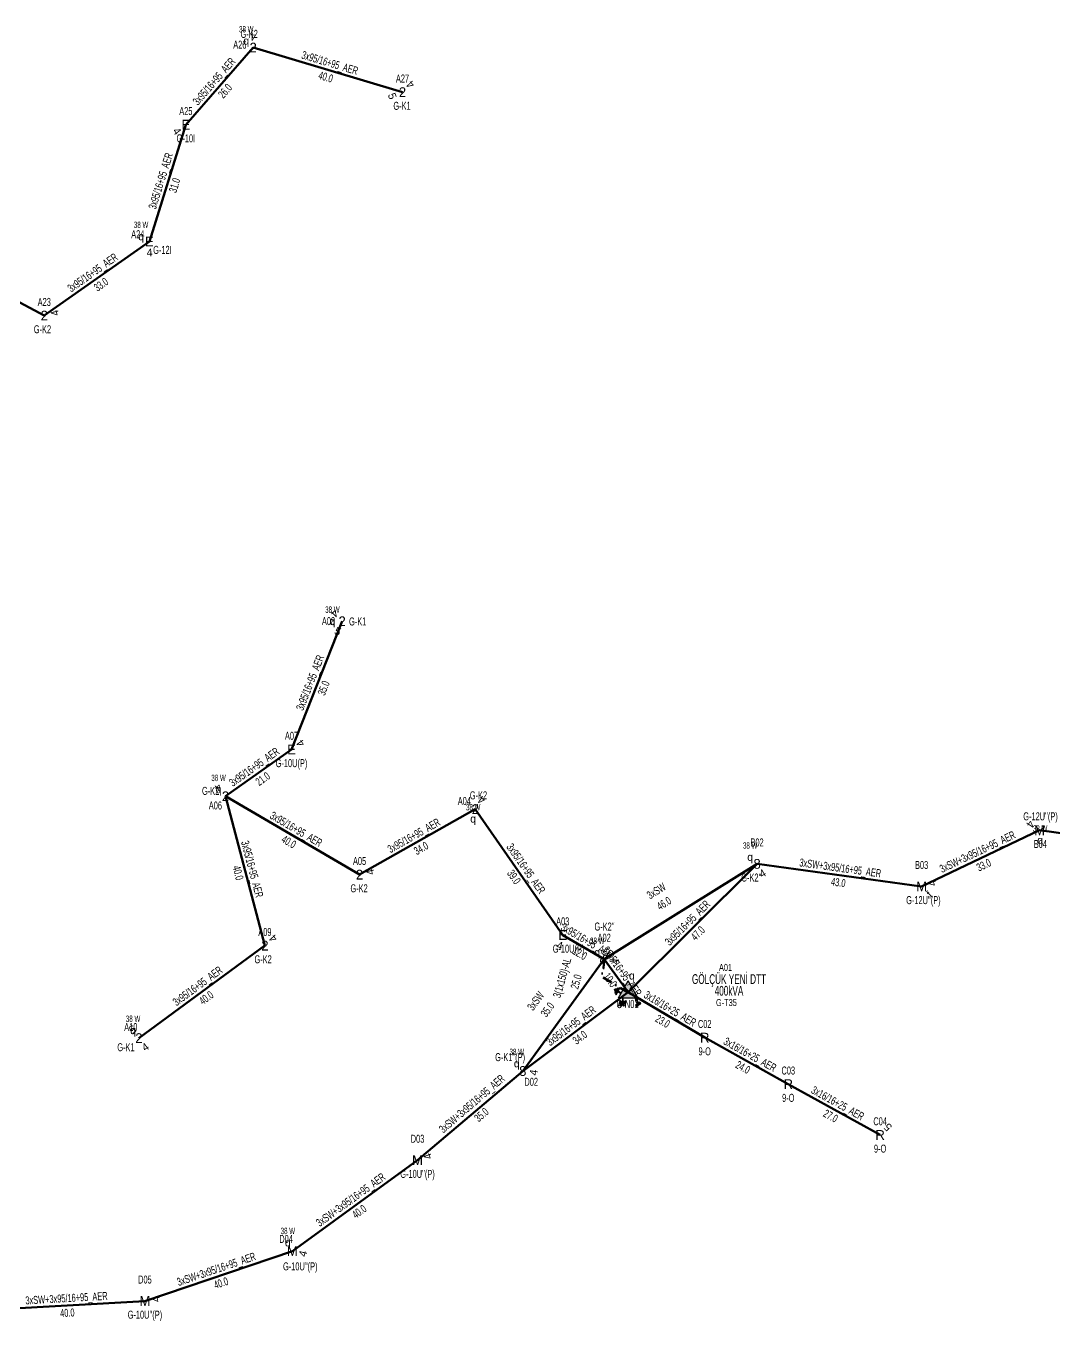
# Model space of a CAD drawing. Header units: millimetres. Extents: x 431745 to 436691, y 4033035 to 4040054.
# Drawn here: x 435231.5 to 435494.9, y 4035101.2 to 4035433 of the extents above; entities that cross this region are included whole.
import ezdxf
from ezdxf.enums import TextEntityAlignment as Align

# ---------------------------------------------------------------- set-up
doc = ezdxf.new("R2010")
doc.units = ezdxf.units.MM
doc.linetypes.add('DASHDOT', pattern=[5, 2.5, -1.25, 0, -1.25])
for name, color, linetype, lineweight in [('DIREK_AG_MEVCUT', 120, 'Continuous', 25), ('DIREK_AG_YENI', 108, 'Continuous', 25), ('DIREK_OG_YENI', 10, 'Continuous', 25), ('HAT_AG_HAVAI_YENI', 3, 'Continuous', 50), ('HAT_OG_HAVAI_YENI', 1, 'Continuous', 70), ('HAT_OG_YERALTI_YENI', 1, 'DASHDOT', 70), ('NODE_OG_MEVCUT', 5, 'Continuous', 25), ('TRAFO_TADILAT_BYSK', 5, 'Continuous', 30), ('TRAFO_YENI', 5, 'Continuous', 30)]:
    doc.layers.add(name, color=color, linetype=linetype, lineweight=lineweight)
doc.layers.add('LAMBA_GUCU', color=4, linetype='Continuous')
doc.styles.add('Direk', font='B_CAD')
doc.styles.get("Standard").update_dxf_attribs({"font": 'Arial'})

# ---------------------------------------------------------------- blocks, each defined once
blk = doc.blocks.new('YENI_DIREK')
h = blk.add_hatch(color=32)
h.paths.add_polyline_path([(-3.28, -0.5), (-3.07, -0.63), (-2.64, 0.1), (-1.87, -0.35), (-1.77, -0.17), (-2.54, 0.28), (-2.11, 1.01), (-2.33, 1.14)])
h.paths.add_polyline_path([(-3.42, -0.17), (-3.29, -0.25), (-2.57, 0.98), (-2.7, 1.06)])
h.paths.add_polyline_path([(-3.5, 0.29), (-3.37, 0.22), (-3.01, 0.82), (-3.14, 0.9)])
h.paths.add_polyline_path([(-3.41, 0.73), (-3.54, 0.81), (-3.62, 0.68), (-3.49, 0.61)])
h.paths.add_polyline_path([(-1.26, -1.44), (-1.46, -1.44), (-1.47, -2.34), (-2.22, -2.34), (-2.48, -3.47), (-2.38, -3.47), (-2.17, -2.54), (-1.87, -2.54), (-2.08, -3.47), (-1.98, -3.47), (-1.77, -2.54), (-1.47, -2.54), (-1.68, -3.48), (-1.58, -3.48), (-1.37, -2.54), (-1.07, -2.54), (-1.28, -3.48), (-1.18, -3.48), (-0.97, -2.54), (-0.67, -2.55), (-0.88, -3.48), (-0.78, -3.48), (-0.52, -2.35), (-1.27, -2.34)])
at = {"layer": 'TRAFO_YENI'}
for points in [[(2.31, -1.57), (2.08, -1.92), (2.04, -1.44), (1.9, -1.44), (1.98, -2.32), (2.21, -1.96), (2.27, -2.67), (2.06, -2.67), (2.36, -2.87), (2.36, -2.86), (2.6, -2.49), (2.41, -2.63)], [(2.31, -1.57), (2.08, -1.92), (2.04, -1.44), (1.9, -1.44), (1.98, -2.32), (2.21, -1.96), (2.27, -2.67), (2.06, -2.67), (2.36, -2.87), (1.94, -3.19), (2.16, -3.79), (2.22, -3.74), (2.04, -3.26), (2.22, -3.13), (2.4, -3.6), (2.46, -3.56), (2.28, -3.08), (2.46, -2.94), (2.64, -3.42), (2.69, -3.38), (2.51, -2.9), (2.69, -2.76), (2.87, -3.24), (2.93, -3.2), (2.75, -2.72), (2.93, -2.58), (3.11, -3.06), (3.17, -3.01), (2.95, -2.42), (2.36, -2.86), (2.6, -2.49), (2.41, -2.63)], [(2.93, -2.58), (3.11, -3.06), (3.17, -3.01), (2.95, -2.42), (2.36, -2.86), (2.6, -2.49), (2.41, -2.63), (2.31, -1.57), (2.08, -1.92), (2.04, -1.44), (1.9, -1.44), (1.98, -2.32), (2.21, -1.96), (2.27, -2.67), (2.06, -2.67), (2.36, -2.87), (1.94, -3.19), (2.16, -3.79), (2.22, -3.74), (2.04, -3.26), (2.22, -3.13), (2.4, -3.6), (2.46, -3.56), (2.28, -3.08), (2.46, -2.94), (2.64, -3.42), (2.69, -3.38), (2.51, -2.9), (2.69, -2.76), (2.87, -3.24), (2.93, -3.2), (2.75, -2.72)]]:
    blk.add_hatch(color=32, dxfattribs=at).paths.add_polyline_path(points)
at = {"layer": 'TRAFO_TADILAT_BYSK', "color": 32, "flags": 128}
for points in [[(-3.49, 0.61), (-3.41, 0.73), (-3.54, 0.81), (-3.62, 0.68), (-3.49, 0.61)], [(-3.37, 0.22), (-3.01, 0.82), (-3.14, 0.9), (-3.5, 0.29), (-3.37, 0.22)], [(-3.29, -0.25), (-2.57, 0.98), (-2.7, 1.06), (-3.42, -0.17), (-3.29, -0.25)], [(-1.77, -0.17), (-2.54, 0.28), (-2.11, 1.01), (-2.33, 1.14), (-3.28, -0.5), (-3.07, -0.63), (-2.64, 0.1), (-1.87, -0.35), (-1.77, -0.17)], [(-1.26, -1.44), (-1.46, -1.44), (-1.47, -2.34), (-2.22, -2.34), (-2.48, -3.47), (-2.38, -3.47), (-2.17, -2.54), (-1.87, -2.54), (-2.08, -3.47), (-1.98, -3.47), (-1.77, -2.54), (-1.47, -2.54), (-1.68, -3.48), (-1.58, -3.48), (-1.37, -2.54), (-1.07, -2.54), (-1.28, -3.48), (-1.18, -3.48), (-0.97, -2.54), (-0.67, -2.55), (-0.88, -3.48), (-0.78, -3.48), (-0.52, -2.35), (-1.27, -2.34), (-1.26, -1.44)]]:
    blk.add_lwpolyline(points, dxfattribs=at)
at = {"layer": 'TRAFO_YENI', "linetype": 'Continuous'}
for p, q in [((-2.5, -1.44), (0, 2.89)), ((2.5, -1.44), (0, 2.89)), ((-2.5, -1.44), (2.5, -1.44))]:
    blk.add_line(p, q, dxfattribs=at)
at = {"layer": 'TRAFO_YENI', "color": 32, "flags": 128}
blk.add_lwpolyline([(1.9, -1.44), (2.04, -1.44), (2.08, -1.92), (2.31, -1.57), (2.41, -2.63), (2.6, -2.49), (2.36, -2.86), (2.95, -2.42), (3.17, -3.01), (3.11, -3.06), (2.93, -2.58), (2.75, -2.72), (2.93, -3.2), (2.87, -3.24), (2.69, -2.76), (2.51, -2.9), (2.69, -3.38), (2.64, -3.42), (2.46, -2.94), (2.28, -3.08), (2.46, -3.56), (2.4, -3.6), (2.22, -3.13), (2.04, -3.26), (2.22, -3.74), (2.16, -3.79), (1.94, -3.19), (2.36, -2.87), (2.06, -2.67), (2.27, -2.67), (2.21, -1.96), (1.98, -2.32), (1.9, -1.44)], dxfattribs=at)
at = {"layer": 'TRAFO_YENI', "linetype": 'Continuous'}
for points in [[(-2.5, -1.44), (0, -1.44), (0, 2.89)], [(0, -1.44), (0, 2.89), (2.5, -1.44)]]:
    blk.add_solid(points, dxfattribs=at)

msp = doc.modelspace()

# ---------------------------------------------------------------- linework, layer by layer
at = {"layer": 'HAT_AG_HAVAI_YENI'}
for p, q in [((435289.757355, 4035427.431076), (435272.517337, 4035407.679267)), ((435289.757355, 4035427.431076), (435328.005, 4035416.014)), ((435263.164, 4035377.744), (435272.517337, 4035407.679267)), ((435201.293, 4035377.392), (435236.247, 4035358.773)), ((435236.247, 4035358.773), (435263.164, 4035377.744)), ((435299.575252, 4035247.619738), (435312.546448, 4035280.467487)), ((435282.658466, 4035235.631159), (435299.575252, 4035247.619738)), ((435317.004, 4035215.547), (435282.658466, 4035235.631159)), ((435282.658466, 4035235.631159), (435292.76, 4035197.365)), ((435346.654869, 4035232.330505), (435317.004, 4035215.547)), ((435369.052, 4035200.083), (435346.654869, 4035232.330505)), ((435385.8, 4035185.425), (435418.821, 4035218.31)), ((435369.052, 4035200.083), (435379.654, 4035193.896)), ((435292.76, 4035197.365), (435260.477, 4035173.67)), ((435385.8, 4035185.425), (435379.654, 4035193.896)), ((435358.811, 4035165.24), (435385.8, 4035185.425)), ((435405.41, 4035173.79), (435385.8, 4035185.425)), ((435405.41, 4035173.79), (435426.81, 4035161.87)), ((435426.81, 4035161.87), (435450.34, 4035148.86))]:
    msp.add_line(p, q, dxfattribs=at)
at = {"layer": 'HAT_OG_HAVAI_YENI'}
for p, q in [((435460.959, 4035212.528), (435491.171, 4035226.904)), ((435491.171, 4035226.904), (435521.592, 4035222.755)), ((435418.821, 4035218.31), (435379.654, 4035193.896)), ((435460.959, 4035212.528), (435418.821, 4035218.31)), ((435358.811, 4035165.24), (435379.654, 4035193.896)), ((435331.851191, 4035142.393672), (435358.811, 4035165.24)), ((435299.788218, 4035119.115928), (435331.851191, 4035142.393672)), ((435262.030817, 4035106.315904), (435299.788218, 4035119.115928)), ((435222.058535, 4035104.039677), (435262.030817, 4035106.315904))]:
    msp.add_line(p, q, dxfattribs=at)
at = {"layer": 'HAT_OG_YERALTI_YENI', "flags": 128}
for points in [[(435379.654, 4035193.896), (435379.476472, 4035191.533281), (435378.896899, 4035189.482485), (435385.644018, 4035185.461871)], [(435385.644018, 4035185.461871), (435385.8, 4035185.425)]]:
    msp.add_lwpolyline(points, dxfattribs=at)

# ---------------------------------------------------------------- block references
at = {"layer": 'TRAFO_YENI'}
msp.add_blockref('YENI_DIREK', (435385.8, 4035185.425), dxfattribs=at)

# ---------------------------------------------------------------- texts
at = {"layer": 'DIREK_AG_MEVCUT', "linetype": 'ByBlock', "width": 0.53}
for s, p in [('C02', (435405.41, 4035177.29)), ('9-O', (435405.41, 4035170.29)), ('C03', (435426.81, 4035165.37)), ('9-O', (435426.81, 4035158.37)), ('C04', (435450.34, 4035152.36)), ('9-O', (435450.34, 4035145.36))]:
    msp.add_text(s, height=2.05, dxfattribs=at).set_placement(p, align=Align.MIDDLE_CENTER)
at = {"layer": 'DIREK_AG_MEVCUT', "linetype": 'ByBlock', "style": 'Direk'}
for p in [(435405.41, 4035173.79), (435426.81, 4035161.87), (435450.34, 4035148.86)]:
    msp.add_text('R', height=2.5, dxfattribs=at).set_placement(p, align=Align.MIDDLE_CENTER)
at = {"layer": 'DIREK_AG_MEVCUT', "color": 32, "style": 'Direk'}
msp.add_text('5', height=2, rotation=495.000001, dxfattribs=at).set_placement((435452.319899, 4035150.839899), align=Align.MIDDLE_CENTER)
at = {"layer": 'DIREK_AG_YENI', "width": 0.53}
for s, p in [('G-K2', (435288.740048, 4035430.948276)), ('A26', (435286.340211, 4035428.188127)), ('A27', (435328.005, 4035419.514)), ('G-K1', (435327.878239, 4035412.514)), ('A25', (435272.517337, 4035411.179267)), ('G-10I', (435272.517337, 4035404.179267)), ('A24', (435260.209304, 4035379.620105)), ('G-12I', (435266.5149, 4035375.616322)), ('A23', (435236.247, 4035362.273)), ('G-K2', (435235.783029, 4035355.273)), ('A08', (435309.046614, 4035280.501593)), ('G-K1', (435316.516062, 4035280.414421)), ('A07', (435299.575252, 4035251.119738)), ('G-10U(P)', (435299.575252, 4035244.119738)), ('G-K2', (435278.855169, 4035237.011221)), ('A06', (435280.074784, 4035233.270103)), ('A04', (435343.844898, 4035234.417144)), ('G-K2', (435347.45275, 4035235.869409)), ('A05', (435317.004, 4035219.047)), ('G-K2', (435316.877239, 4035212.047)), ('A03', (435369.052, 4035203.583)), ('A09', (435292.76, 4035200.865)), ('G-10U(P)', (435370.527686, 4035196.583)), ('G-K2', (435292.296029, 4035193.865)), ('A10', (435258.406041, 4035176.491547)), ('G-K1', (435257.167392, 4035171.333854))]:
    msp.add_text(s, height=2.05, dxfattribs=at).set_placement(p, align=Align.MIDDLE_CENTER)
at = {"layer": 'DIREK_AG_YENI', "color": 32, "style": 'Direk'}
for s, rotation, p in [('4', 539.755647, (435289.769296, 4035430.231051)), ('4', 493.9629, (435330.02041, 4035417.957739)), ('5', 290.944351, (435325.390001, 4035415.013109)), ('4', 306.324239, (435270.261439, 4035406.020676)), ('4', 361.381121, (435263.231488, 4035374.944813)), ('4', 463.812377, (435238.966032, 4035359.441481)), ('4', 584.337891, (435310.589561, 4035282.470133)), ('5', 336.786006, (435311.442782, 4035277.894177)), ('4', 484.225756, (435301.89037, 4035249.194612)), ('4', 220.16221, (435280.852596, 4035237.770979)), ('4', 506.038002, (435348.219069, 4035234.652848)), ('4', 463.718646, (435319.724122, 4035216.211032)), ('4', 491.224358, (435294.865977, 4035199.210226)), ('4', 343.821478, (435368.271833, 4035197.393885)), ('5', 215.482243, (435258.851738, 4035175.950027)), ('4', 395.74744, (435262.112798, 4035171.39752))]:
    msp.add_text(s, height=2, rotation=rotation, dxfattribs=at).set_placement(p, align=Align.MIDDLE_CENTER)
at = {"layer": 'DIREK_AG_YENI', "color": 4, "style": 'Direk'}
for p in [(435287.989588, 4035429.198843), (435261.053503, 4035379.084075), (435310.046567, 4035280.491849), (435280.890699, 4035237.398926), (435346.105021, 4035229.891721), (435258.997743, 4035175.685391)]:
    msp.add_text('q', height=2, dxfattribs=at).set_placement(p, align=Align.MIDDLE_CENTER)
at = {"layer": 'DIREK_AG_YENI', "style": 'Direk'}
for s, p in [('2', (435289.757355, 4035427.431076)), ('2', (435328.005, 4035416.014)), ('E', (435272.517337, 4035407.679267)), ('E', (435263.164, 4035377.744)), ('2', (435236.247, 4035358.773)), ('2', (435312.546448, 4035280.467487)), ('E', (435299.575252, 4035247.619738)), ('2', (435282.658466, 4035235.631159)), ('2', (435346.654869, 4035232.330505)), ('2', (435317.004, 4035215.547)), ('E', (435369.052, 4035200.083)), ('2', (435292.76, 4035197.365)), ('2', (435260.477, 4035173.67))]:
    msp.add_text(s, height=2.5, dxfattribs=at).set_placement(p, align=Align.MIDDLE_CENTER)
at = {"layer": 'DIREK_OG_YENI', "width": 0.53}
for s, p in [("G-12U''(P)", (435491.419359, 4035230.493877)), ('B02', (435418.821, 4035223.81)), ('B04', (435491.380836, 4035223.410296)), ('B03', (435460.959, 4035218.028)), ("G-K2''", (435417.345314, 4035214.81)), ("G-12U''(P)", (435461.422971, 4035209.028)), ("G-K2''", (435379.743165, 4035202.254951)), ('A02', (435379.654, 4035199.396)), ("G-K1''(P)", (435355.560615, 4035168.797021)), ('D02', (435360.969356, 4035162.484732)), ('D03', (435331.851191, 4035147.893672)), ("G-10U''(P)", (435331.851191, 4035138.893672)), ('D04', (435298.18005, 4035122.224592)), ("G-10U''(P)", (435301.81625, 4035115.195648)), ('D05', (435262.030817, 4035111.815904)), ("G-10U''(P)", (435262.030817, 4035102.815904))]:
    msp.add_text(s, height=2.05, dxfattribs=at).set_placement(p, align=Align.MIDDLE_CENTER)
at = {"layer": 'DIREK_OG_YENI', "color": 32, "style": 'Direk'}
for s, rotation, p in [('4', 235.744629, (435488.856696, 4035228.480071)), ('4', 389.662708, (435420.206701, 4035215.876929)), ('f', 405.000001, (435462.938899, 4035210.548101)), ('4', 466.499071, (435463.643708, 4035213.323199)), ('4', 438.949364, (435382.402083, 4035193.359306)), ('4', 442.433154, (435361.586617, 4035164.871288)), ('4', 470.139334, (435334.479994, 4035143.357724)), ('4', 436.666515, (435302.512742, 4035118.470196)), ('4', 459.363511, (435264.79351, 4035106.771457))]:
    msp.add_text(s, height=2, rotation=rotation, dxfattribs=at).set_placement(p, align=Align.MIDDLE_CENTER)
at = {"layer": 'DIREK_OG_YENI', "style": 'Direk'}
for s, p in [('M', (435491.171, 4035226.904)), ('8', (435418.821, 4035218.31)), ('M', (435460.959, 4035212.528)), ('8', (435358.811, 4035165.24)), ('M', (435331.851191, 4035142.393672)), ('M', (435299.788218, 4035119.115928)), ('M', (435262.030817, 4035106.315904))]:
    msp.add_text(s, height=2.5, dxfattribs=at).set_placement(p, align=Align.MIDDLE_CENTER)
at = {"layer": 'DIREK_OG_YENI', "color": 4, "style": 'Direk'}
for p in [(435491.320883, 4035224.408497), (435417.053233, 4035220.077767), (435377.886233, 4035195.663767), (435357.269317, 4035167.208048), (435298.639526, 4035121.336402)]:
    msp.add_text('q', height=2, dxfattribs=at).set_placement(p, align=Align.MIDDLE_CENTER)
at = {"layer": 'DIREK_OG_YENI', "style": 'Direk'}
msp.add_text('8', height=2.5, rotation=325.020651, dxfattribs=at).set_placement((435379.654, 4035193.896), align=Align.MIDDLE_CENTER)
at = {"layer": 'HAT_AG_HAVAI_YENI', "lineweight": 30, "width": 0.53}
for s, rotation, p in [('3x95/16+95_AER', 408.884492, (435280.496968, 4035418.114114, 217636.258668)), ('3x95/16+95_AER', 343.379243, (435309.124346, 4035422.536947, 217664.002539)), ('3x95/16+95_AER', 72.6489, (435267.029542, 4035392.965361, 217636.258668)), ('3x95/16+95_AER', 35.175778, (435249.216049, 4035368.953724, 217631.582195)), ('3x95/16+95_AER', 68.45151, (435305.270259, 4035264.355808, 217656.273224)), ('3x95/16+95_AER', 35.324418, (435290.625385, 4035242.318956)), ('3x95/16+95_AER', 329.682216, (435300.260288, 4035226.322818)), ('3x95/16+95_AER', 389.511499, (435331.410705, 4035224.678456)), ('3x95/16+95_AER', 284.788032, (435288.531226, 4035216.71499)), ('3x95/16+95_AER', 305.077856, (435358.792152, 4035216.525763)), ('3x95/16+95_AER', 44.883019, (435401.710655, 4035202.46977)), ('3x95/16+95_AER', 329.735776, (435374.781563, 4035197.723837, 217689.827173)), ('3x95/16+95_AER', 305.959457, (435383.415191, 4035190.159814)), ('3x95/16+95_AER', 396.277929, (435276.115764, 4035186.202537)), ('3x16/16+25_AER', 329.319257, (435396.038821, 4035180.338284, 217692.900106)), ('3x95/16+95_AER', 36.791669, (435371.796675, 4035176.013134)), ('3x16/16+25_AER', 330.881784, (435416.523621, 4035168.572575)), ('3x16/16+25_AER', 331.061304, (435438.986293, 4035156.108867))]:
    msp.add_text(s, height=2.05, rotation=rotation, dxfattribs=at).set_placement(p, align=Align.CENTER)
for s, rotation, p in [('40.0', 343.379243, (435308.638086, 4035420.907975, 217664.002539)), ('26.0', 408.884492, (435281.777723, 4035416.996229, 217636.258668)), ('31.0', 72.6489, (435268.652184, 4035392.458377, 217636.258668)), ('33.0', 35.175778, (435250.195396, 4035367.564163, 217631.582195)), ('35.0', 68.45151, (435306.851441, 4035263.731417, 217656.273224)), ('21.0', 35.324418, (435291.608334, 4035240.931941)), ('40.0', 329.682216, (435299.402136, 4035224.855312)), ('34.0', 389.511499, (435332.248122, 4035223.199019)), ('40.0', 284.788032, (435286.887536, 4035216.281075)), ('39.0', 305.077856, (435357.40092, 4035215.548791)), ('47.0', 44.883019, (435402.910279, 4035201.265236)), ('12.0', 329.735776, (435373.924783, 4035196.25553, 217689.827173)), ('10.0', 305.959457, (435382.039155, 4035189.161553)), ('40.0', 396.277929, (435277.121659, 4035184.832072)), ('23.0', 329.319257, (435395.17139, 4035178.876244, 217692.900106)), ('34.0', 36.791669, (435372.814817, 4035174.651743)), ('24.0', 330.881784, (435415.696379, 4035167.087425)), ('27.0', 331.061304, (435438.163707, 4035154.621133))]:
    msp.add_text(s, height=2.05, rotation=rotation, dxfattribs=at).set_placement(p, align=Align.TOP_CENTER)
at = {"layer": 'HAT_OG_HAVAI_YENI', "lineweight": 30, "width": 0.53}
for s, rotation, p in [('3xSW+3x95/16+95_AER', 25.446853, (435475.699777, 4035220.483537, 217745.5855)), ('3xSW+3x95/16+95_AER', 352.186507, (435440.005603, 4035216.260953, 217709.4105)), ('3xSW', 31.937086, (435393.5397, 4035210.512678, 217709.410361)), ('3xSW', 53.969588, (435362.926245, 4035182.577872, 217689.827173)), ('3xSW+3x95/16+95_AER', 40.745975, (435346.445903, 4035156.089442)), ('3xSW+3x95/16+95_AER', 35.97968, (435315.320331, 4035131.442641)), ('3xSW+3x95/16+95_AER', 18.727019, (435280.636617, 4035113.520916)), ('3xSW+3x95/16+95_AER', 3.259196, (435241.996351, 4035106.026416))]:
    msp.add_text(s, height=2.05, rotation=rotation, dxfattribs=at).set_placement(p, align=Align.CENTER)
for s, rotation, p in [('33.0', 25.446853, (435476.430223, 4035218.948463, 217745.5855)), ('43.0', 352.186507, (435439.77449, 4035214.576736, 217709.4105)), ('46.0', 31.937086, (435394.438979, 4035209.070008, 217709.410361)), ('35.0', 53.969588, (435364.301044, 4035181.577907, 217689.827173)), ('35.0', 40.745975, (435347.555504, 4035154.801504)), ('40.0', 35.97968, (435316.319078, 4035130.066958)), ('40.0', 18.727019, (435281.182418, 4035111.910916)), ('40.0', 3.259196, (435242.093001, 4035104.329166))]:
    msp.add_text(s, height=2.05, rotation=rotation, dxfattribs=at).set_placement(p, align=Align.TOP_CENTER)
at = {"layer": 'HAT_OG_YERALTI_YENI', "lineweight": 30, "width": 0.53}
msp.add_text('3(1x150)-AL', height=2.05, rotation=434.219247, dxfattribs=at).set_placement((435369.853461, 4035188.866581), align=Align.CENTER)
msp.add_text('25.0', height=2.05, rotation=434.219247, dxfattribs=at).set_placement((435371.489387, 4035188.404254), align=Align.TOP_CENTER)
at = {"layer": 'LAMBA_GUCU', "width": 0.55}
for p in [(435287.98893, 4035432.140948), (435261.052845, 4035382.02618), (435310.045909, 4035283.433954), (435280.890041, 4035240.341031), (435346.104363, 4035232.833826), (435491.320225, 4035227.350602), (435417.052575, 4035223.019872), (435377.885575, 4035198.605872), (435258.997085, 4035178.627496), (435357.268659, 4035170.150154), (435298.638869, 4035124.278507)]:
    msp.add_text('38 W', height=1.65, dxfattribs=at).set_placement(p, align=Align.MIDDLE_CENTER)
at = {"layer": 'NODE_OG_MEVCUT', "style": 'Direk'}
msp.add_text('A', height=1.4, dxfattribs=at).set_placement((435385.644018, 4035185.461871), align=Align.MIDDLE_CENTER)
at = {"layer": 'NODE_OG_MEVCUT', "width": 0.6}
msp.add_text('O-N01', height=2.1, dxfattribs=at).set_placement((435385.644018, 4035183.461871), align=Align.TOP_CENTER)
at = {"layer": 'TRAFO_YENI', "width": 0.6}
for s, height, p in [('A01', 1.8, (435410.735463, 4035190.884215)), ('GÖLÇÜK YENİ DTT', 2.5, (435411.629327, 4035187.551249)), ('400kVA', 2.5, (435411.629327, 4035184.551249))]:
    msp.add_text(s, height=height, dxfattribs=at).set_placement(p, align=Align.CENTER)
at = {"layer": 'TRAFO_YENI', "color": 4, "style": 'Direk'}
msp.add_text('q', height=2, dxfattribs=at).set_placement((435386.758267, 4035189.678311), align=Align.MIDDLE_CENTER)
at = {"layer": 'TRAFO_YENI', "width": 0.6}
msp.add_text('G-T35', height=1.8, dxfattribs=at).set_placement((435410.965929, 4035183.681351), align=Align.TOP_CENTER)

doc.saveas('drawing.dxf')
